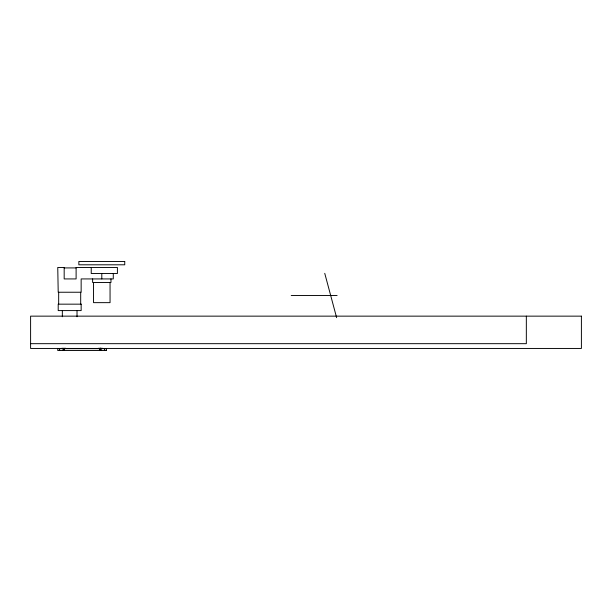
<?xml version="1.0" encoding="UTF-8"?>
<svg xmlns="http://www.w3.org/2000/svg" width="612" height="612" viewBox="0 0 612 612"><rect width="100%" height="100%" fill="white"/><g stroke="black" fill="none" stroke-linecap="round" stroke-linejoin="round"><path stroke-width="0.92" d="M100.169 348.236L100.682 348.236M64.176 267.918L76.11 267.918M291.228 295.497L337.113 295.497M30.6 343.676L526.335 343.676L526.335 316.144M61.697 348.305L65.729 348.305M98.41 348.305L102.441 348.305M106.381 348.672L57.758 348.672L57.75 350.508L106.381 350.508M324.75 273.334L336.623 317.659M113.274 273.51L113.274 278.927L81.151 278.927L81.151 292.238L58.209 292.238L57.75 267.459L64.176 267.459L64.176 278.927L76.11 278.927L76.11 267.459L117.405 267.459L117.405 273.51L91.226 273.51L91.226 267.459M110.971 278.927L110.971 282.461L92.626 282.461L92.626 278.927M110.053 282.461L110.053 302.649L93.544 302.649L93.544 282.461M106.389 348.672L106.389 350.508M104.553 348.672L104.553 350.508M101.799 273.51L101.799 278.927M101.064 348.672L101.064 350.508M100.605 348.672L100.605 350.508M100.238 348.672L100.238 350.508M99.779 348.672L99.779 350.508M80.692 292.238L80.692 304.164M77.02 310.59L77.02 316.748M64.359 348.672L64.359 350.508M63.9 348.672L63.9 350.508M63.533 348.672L63.533 350.508M63.074 348.672L63.074 350.508M62.34 310.59L62.34 316.748M59.586 348.672L59.586 350.508M58.668 292.238L58.668 304.164M124.741 261.492L78.856 261.492L78.856 264.797L124.741 264.797L124.741 261.492M81.151 304.164L58.209 304.164L58.209 310.59L81.151 310.59L81.151 304.164M581.4 316.144L30.6 316.144L30.6 348.45L581.4 348.45L581.4 316.144"/></g></svg>
